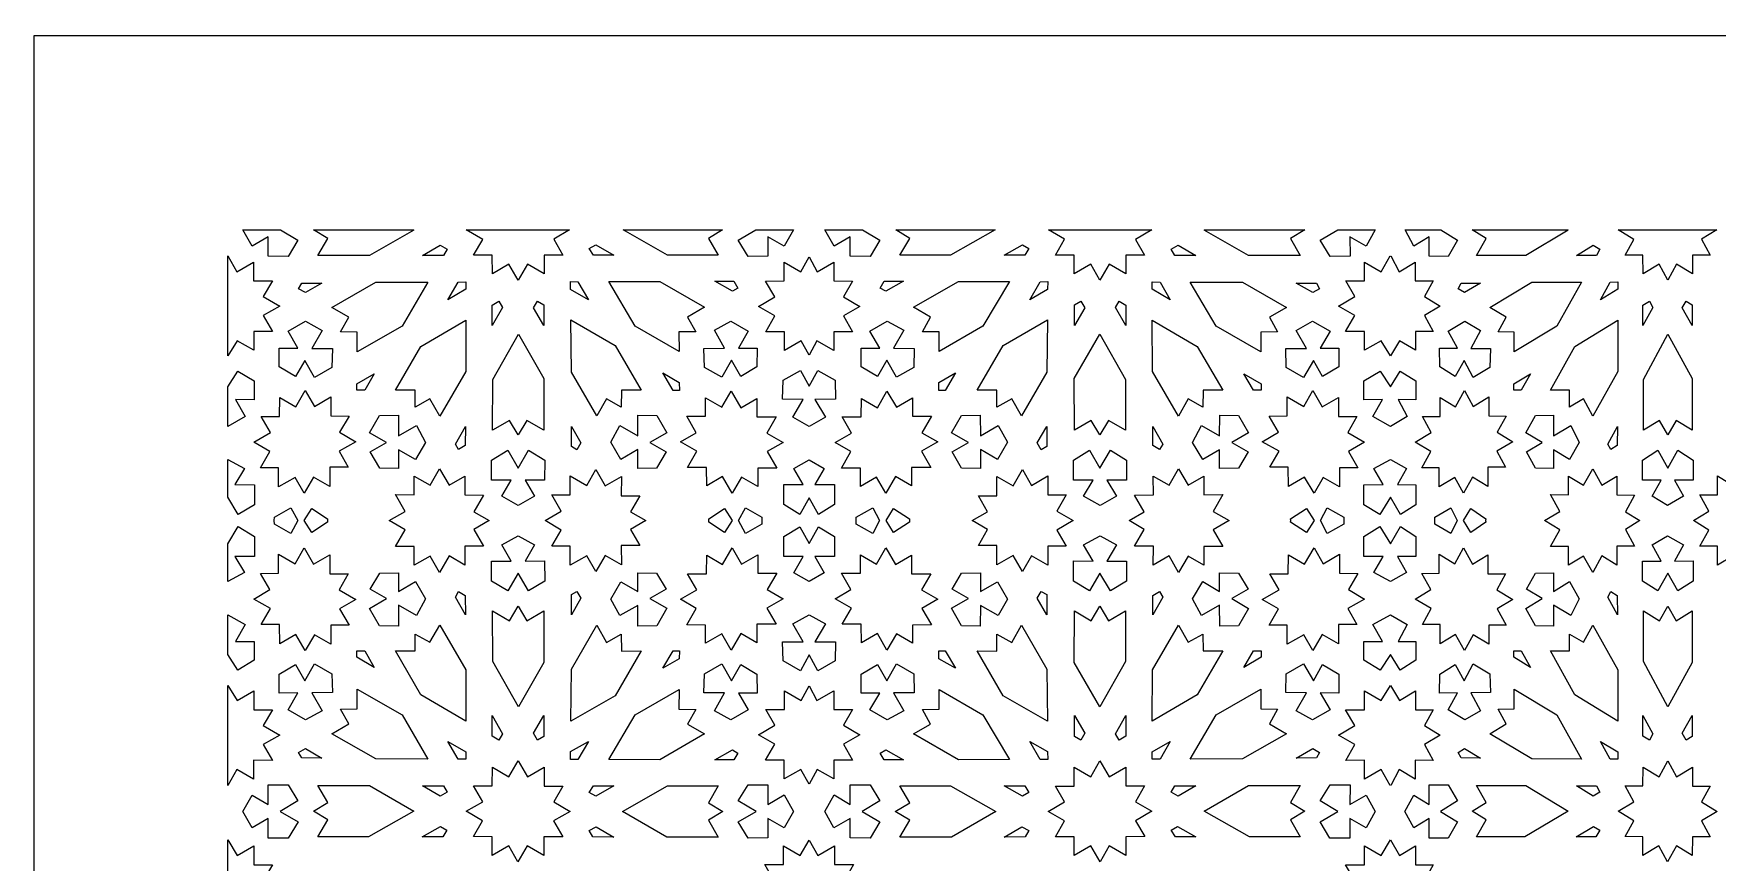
# Model space of a CAD drawing. Extents: x -340 to 340, y -245 to 245.
# Drawn here: x -340.1 to -166.6, y 159.7 to 245.1 of the extents above; entities that cross this region are included whole.
import ezdxf

# ---------------------------------------------------------------- set-up
doc = ezdxf.new("R2010")
doc.units = 0
doc.layers.add('LAYER_1', color=18, linetype='CONTINUOUS')

msp = doc.modelspace()

# ---------------------------------------------------------------- linework, layer by layer
at = {"layer": 'LAYER_1'}
msp.add_lwpolyline([(339.89, 144.89, 0.454904), (239.89, 244.89), (-340.11, 244.89), (-340.11, -245.11), (339.89, -245.11)], format="xyb", close=True, dxfattribs=at)
for points in [[(-314.67, 224.88), (-312.87, 223.82), (-313.88, 222.15), (-315.94, 222.16), (-315.93, 224.18), (-317.6, 223.21), (-318.54, 224.88)], [(-300.92, 224.86), (-305.49, 222.23), (-310.81, 222.24), (-309.79, 223.98), (-311.28, 224.88), (-300.95, 224.88)], [(-284.87, 224.88), (-286.51, 223.92), (-285.57, 222.29), (-287.5, 222.28), (-287.5, 220.35), (-289.22, 221.34), (-290.16, 219.69), (-291.12, 221.34), (-292.83, 220.34), (-292.84, 222.27), (-294.77, 222.26), (-293.83, 223.9), (-295.53, 224.88), (-295.53, 224.88)], [(-269.11, 224.88), (-270.56, 224.01), (-269.55, 222.26), (-274.77, 222.27), (-279.36, 224.88)], [(-262.76, 223.19), (-264.42, 224.17), (-264.42, 222.16), (-266.48, 222.15), (-267.49, 223.82), (-265.68, 224.88), (-261.8, 224.89)], [(-254.69, 224.88), (-252.88, 223.82), (-253.89, 222.15), (-255.95, 222.16), (-255.95, 224.17), (-257.61, 223.19), (-258.57, 224.89)], [(-245.6, 222.27), (-250.82, 222.26), (-249.81, 224.01), (-251.26, 224.88), (-241.01, 224.88)], [(-224.84, 224.88), (-226.54, 223.9), (-225.6, 222.26), (-227.53, 222.27), (-227.54, 220.34), (-229.26, 221.34), (-230.21, 219.69), (-231.15, 221.34), (-232.87, 220.35), (-232.87, 222.28), (-234.8, 222.29), (-233.86, 223.92), (-235.5, 224.88), (-224.85, 224.88)], [(-209.09, 224.88), (-210.58, 223.98), (-209.56, 222.24), (-214.88, 222.23), (-219.45, 224.86), (-219.42, 224.88)], [(-202.77, 223.21), (-204.44, 224.18), (-204.43, 222.16), (-206.49, 222.15), (-207.51, 223.82), (-205.7, 224.88), (-201.84, 224.88)], [(-195.07, 224.88), (-193.34, 223.82), (-194.31, 222.15), (-196.28, 222.16), (-196.27, 224.18), (-197.86, 223.21), (-198.76, 224.88)], [(-181.94, 224.86), (-186.3, 222.23), (-191.39, 222.24), (-190.41, 223.98), (-191.83, 224.88), (-181.97, 224.88)], [(-166.62, 224.88), (-168.19, 223.92), (-167.29, 222.29), (-169.13, 222.28), (-169.13, 220.35), (-170.77, 221.34), (-171.67, 219.69), (-172.58, 221.34), (-174.22, 220.34), (-174.23, 222.27), (-176.07, 222.26), (-175.18, 223.9), (-176.8, 224.88), (-176.79, 224.88)], [(-319.16, 220.56), (-317.44, 221.56), (-317.44, 219.63), (-315.51, 219.64), (-316.44, 218), (-314.75, 217.02), (-316.44, 216.04), (-315.49, 214.41), (-317.42, 214.4), (-317.42, 212.47), (-319.14, 213.46), (-320.11, 211.91), (-320.11, 222.14), (-320.08, 222.22)], [(-297.5, 222.9), (-297.88, 222.25), (-300.04, 222.24), (-298.22, 223.31)], [(-280.3, 222.27), (-282.41, 222.26), (-282.84, 222.96), (-282.18, 223.34)], [(-237.53, 222.96), (-237.96, 222.26), (-240.07, 222.27), (-238.19, 223.34)], [(-220.33, 222.24), (-222.49, 222.25), (-222.87, 222.9), (-222.15, 223.31)], [(-199.35, 220.56), (-197.71, 221.56), (-197.71, 219.63), (-195.86, 219.64), (-196.76, 218), (-195.14, 217.02), (-196.75, 216.04), (-195.85, 214.41), (-197.69, 214.4), (-197.69, 212.47), (-199.33, 213.46), (-200.26, 211.91), (-201.23, 213.46), (-202.95, 212.47), (-202.95, 214.4), (-204.88, 214.41), (-203.94, 216.04), (-205.63, 217.02), (-203.93, 218), (-204.87, 219.64), (-202.93, 219.63), (-202.93, 221.56), (-201.21, 220.56), (-200.29, 222.22), (-200.26, 222.14), (-200.23, 222.22)], [(-178.68, 222.9), (-179.04, 222.25), (-181.1, 222.24), (-179.36, 223.31)], [(-259.35, 220.56), (-257.63, 221.55), (-257.63, 219.62), (-255.7, 219.61), (-256.65, 217.98), (-254.96, 217), (-256.65, 216.02), (-255.72, 214.38), (-257.65, 214.39), (-257.65, 212.46), (-259.37, 213.46), (-260.19, 211.96), (-261, 213.46), (-262.72, 212.46), (-262.72, 214.39), (-264.65, 214.38), (-263.72, 216.02), (-265.41, 217), (-263.72, 217.98), (-264.67, 219.61), (-262.74, 219.62), (-262.74, 221.55), (-261.02, 220.56), (-260.19, 222.09)], [(-312.1, 218.42), (-312.81, 218.82), (-312.48, 219.38), (-310.4, 219.4)], [(-302.14, 214.95), (-306.76, 212.31), (-306.75, 214.33), (-308.48, 214.37), (-307.63, 215.88), (-309.38, 216.89), (-304.85, 219.49), (-299.48, 219.51)], [(-295.55, 218.76), (-297.42, 217.68), (-296.37, 219.51), (-295.55, 219.52)], [(-284.02, 219.54), (-282.93, 217.68), (-284.77, 218.72), (-284.78, 219.55)], [(-270.95, 216.91), (-272.71, 215.9), (-271.86, 214.39), (-273.6, 214.36), (-273.58, 212.33), (-278.11, 214.94), (-280.84, 219.56), (-275.57, 219.57)], [(-267.52, 218.88), (-268.09, 218.56), (-269.9, 219.58), (-267.94, 219.58)], [(-250.47, 219.58), (-252.28, 218.56), (-252.85, 218.88), (-252.43, 219.58)], [(-239.53, 219.56), (-242.26, 214.94), (-246.79, 212.33), (-246.78, 214.36), (-248.51, 214.39), (-247.66, 215.9), (-249.42, 216.91), (-244.8, 219.57)], [(-235.6, 218.72), (-237.44, 217.68), (-236.35, 219.54), (-235.59, 219.55)], [(-224, 219.51), (-222.95, 217.68), (-224.82, 218.76), (-224.83, 219.52)], [(-215.52, 219.49), (-210.99, 216.89), (-212.74, 215.88), (-211.89, 214.37), (-213.63, 214.33), (-213.61, 212.31), (-218.23, 214.95), (-220.89, 219.51)], [(-207.89, 219.38), (-207.56, 218.82), (-208.27, 218.42), (-209.97, 219.4)], [(-192.62, 218.42), (-193.29, 218.82), (-192.98, 219.38), (-190.99, 219.4)], [(-183.11, 214.95), (-187.52, 212.31), (-187.5, 214.33), (-189.16, 214.37), (-188.35, 215.88), (-190.02, 216.89), (-185.69, 219.49), (-180.57, 219.51)], [(-176.82, 218.76), (-178.6, 217.68), (-177.6, 219.51), (-176.81, 219.52)], [(-291.77, 216.89), (-292.85, 215.02), (-292.86, 217.13), (-292.15, 217.55)], [(-287.54, 217.17), (-287.53, 215.01), (-288.6, 216.83), (-288.19, 217.55)], [(-231.77, 216.83), (-232.84, 215.01), (-232.83, 217.17), (-232.18, 217.55)], [(-227.52, 217.13), (-227.52, 215.02), (-228.6, 216.89), (-228.22, 217.55)], [(-173.21, 216.89), (-174.24, 215.02), (-174.24, 217.13), (-173.57, 217.55)], [(-169.17, 217.17), (-169.17, 215.01), (-170.18, 216.83), (-169.79, 217.55)], [(-310.39, 214.52), (-311.45, 212.67), (-309.32, 212.64), (-309.38, 210.7), (-311.16, 209.68), (-312.16, 211.43), (-313.12, 209.76), (-314.79, 210.76), (-314.8, 212.7), (-312.88, 212.68), (-313.88, 214.43), (-312.09, 215.46)], [(-295.58, 210.29), (-298.26, 205.69), (-299.26, 207.45), (-300.78, 206.61), (-300.8, 208.35), (-302.82, 208.35), (-300.19, 212.86), (-295.55, 215.57)], [(-280.18, 212.97), (-277.51, 208.35), (-279.53, 208.36), (-279.56, 206.62), (-281.07, 207.46), (-282.07, 205.7), (-284.69, 210.23), (-284.75, 215.6)], [(-266.46, 214.44), (-267.47, 212.69), (-265.54, 212.7), (-265.56, 210.76), (-267.23, 209.76), (-268.19, 211.44), (-269.19, 209.69), (-270.98, 210.71), (-271.03, 212.66), (-268.89, 212.68), (-269.95, 214.53), (-268.25, 215.47)], [(-250.42, 214.53), (-251.48, 212.68), (-249.35, 212.66), (-249.39, 210.71), (-251.18, 209.69), (-252.18, 211.44), (-253.14, 209.76), (-254.81, 210.76), (-254.83, 212.7), (-252.9, 212.69), (-253.91, 214.44), (-252.12, 215.47)], [(-235.68, 210.23), (-238.3, 205.7), (-239.3, 207.46), (-240.82, 206.62), (-240.84, 208.36), (-242.86, 208.35), (-240.19, 212.97), (-235.62, 215.6)], [(-220.18, 212.86), (-217.55, 208.35), (-219.57, 208.35), (-219.59, 206.61), (-221.11, 207.45), (-222.11, 205.69), (-224.79, 210.29), (-224.82, 215.57)], [(-206.49, 214.43), (-207.49, 212.68), (-205.57, 212.7), (-205.58, 210.76), (-207.25, 209.76), (-208.21, 211.43), (-209.21, 209.68), (-211, 210.7), (-211.05, 212.64), (-208.92, 212.67), (-209.98, 214.52), (-208.28, 215.46)], [(-190.98, 214.52), (-191.99, 212.67), (-189.96, 212.64), (-190.01, 210.7), (-191.72, 209.68), (-192.67, 211.43), (-193.59, 209.76), (-195.18, 210.76), (-195.2, 212.7), (-193.36, 212.68), (-194.31, 214.43), (-192.61, 215.46)], [(-176.84, 210.29), (-179.41, 205.69), (-180.36, 207.45), (-181.81, 206.61), (-181.82, 208.35), (-183.75, 208.35), (-181.24, 212.86), (-176.82, 215.57)], [(-287.52, 209.55), (-287.53, 204.22), (-289.27, 205.24), (-290.16, 203.75), (-291.05, 205.24), (-292.8, 204.22), (-292.79, 209.45), (-290.15, 214.13)], [(-227.58, 209.45), (-227.57, 204.22), (-229.32, 205.24), (-230.21, 203.75), (-231.1, 205.24), (-232.84, 204.22), (-232.85, 209.55), (-230.22, 214.13)], [(-169.15, 209.55), (-169.16, 204.22), (-170.82, 205.24), (-171.68, 203.75), (-172.52, 205.24), (-174.19, 204.22), (-174.18, 209.45), (-171.66, 214.13)], [(-317.38, 209.32), (-317.37, 207.37), (-319.3, 207.39), (-318.3, 205.64), (-320.11, 204.62), (-320.11, 208.71), (-319.05, 210.32)], [(-305.99, 208.35), (-306.8, 208.35), (-306.79, 209), (-305, 210.05)], [(-273.57, 209.16), (-273.55, 208.34), (-274.21, 208.34), (-275.27, 210.14)], [(-257.5, 209.38), (-257.45, 207.43), (-259.58, 207.41), (-258.51, 205.56), (-260.19, 204.63), (-261.86, 205.56), (-260.79, 207.41), (-262.93, 207.43), (-262.87, 209.38), (-261.08, 210.4), (-260.19, 208.76), (-259.29, 210.4)], [(-246.17, 208.34), (-246.82, 208.34), (-246.8, 209.16), (-245.1, 210.14)], [(-213.58, 209), (-213.57, 208.35), (-214.39, 208.35), (-215.37, 210.05)], [(-197.65, 209.32), (-197.64, 207.37), (-199.48, 207.39), (-198.53, 205.64), (-200.26, 204.62), (-202.07, 205.64), (-201.08, 207.39), (-203, 207.37), (-202.99, 209.32), (-201.32, 210.32), (-200.26, 208.71), (-199.25, 210.32)], [(-186.78, 208.35), (-187.56, 208.35), (-187.55, 209), (-185.83, 210.05)], [(-311.17, 206.69), (-309.48, 207.66), (-309.48, 205.7), (-307.6, 205.69), (-308.57, 204.02), (-306.91, 203.04), (-308.63, 202.06), (-307.68, 200.41), (-309.58, 200.42), (-309.59, 198.43), (-311.26, 199.4), (-312.23, 197.73), (-313.17, 199.36), (-314.86, 198.39), (-314.86, 200.35), (-316.74, 200.36), (-315.77, 202.03), (-317.43, 203), (-315.71, 203.99), (-316.66, 205.64), (-314.76, 205.63), (-314.75, 207.62), (-313.08, 206.65), (-312.11, 208.32)], [(-267.22, 206.55), (-265.58, 207.51), (-265.57, 205.6), (-263.59, 205.61), (-264.55, 203.93), (-262.87, 202.97), (-264.5, 202.03), (-263.52, 200.33), (-265.47, 200.32), (-265.47, 198.44), (-267.14, 199.4), (-268.1, 197.73), (-269.1, 199.45), (-270.74, 198.49), (-270.75, 200.39), (-272.73, 200.38), (-271.77, 202.06), (-273.45, 203.02), (-271.82, 203.97), (-272.8, 205.67), (-270.85, 205.67), (-270.85, 207.56), (-269.18, 206.6), (-268.21, 208.27)], [(-251.19, 206.6), (-249.52, 207.56), (-249.52, 205.67), (-247.57, 205.67), (-248.55, 203.97), (-246.92, 203.02), (-248.6, 202.06), (-247.64, 200.38), (-249.63, 200.39), (-249.63, 198.49), (-251.27, 199.45), (-252.27, 197.73), (-253.23, 199.4), (-254.9, 198.44), (-254.9, 200.32), (-256.86, 200.33), (-255.87, 202.03), (-257.5, 202.97), (-255.83, 203.93), (-256.78, 205.61), (-254.8, 205.6), (-254.79, 207.51), (-253.15, 206.55), (-252.16, 208.27)], [(-207.29, 206.65), (-205.62, 207.62), (-205.62, 205.63), (-203.72, 205.64), (-204.66, 203.99), (-202.94, 203), (-204.6, 202.03), (-203.63, 200.36), (-205.51, 200.35), (-205.51, 198.39), (-207.21, 199.36), (-208.14, 197.73), (-209.11, 199.4), (-210.78, 198.43), (-210.79, 200.42), (-212.69, 200.41), (-211.74, 202.06), (-213.47, 203.04), (-211.8, 204.02), (-212.77, 205.69), (-210.89, 205.7), (-210.89, 207.66), (-209.2, 206.69), (-208.26, 208.32)], [(-191.73, 206.69), (-190.11, 207.66), (-190.11, 205.7), (-188.32, 205.69), (-189.25, 204.02), (-187.66, 203.04), (-189.3, 202.06), (-188.4, 200.41), (-190.21, 200.42), (-190.22, 198.43), (-191.81, 199.4), (-192.74, 197.73), (-193.63, 199.36), (-195.25, 198.39), (-195.25, 200.35), (-197.04, 200.36), (-196.11, 202.03), (-197.71, 203), (-196.06, 203.99), (-196.96, 205.64), (-195.15, 205.63), (-195.14, 207.62), (-193.55, 206.65), (-192.62, 208.32)], [(-302.5, 203.65), (-300.65, 204.7), (-299.72, 202.98), (-300.76, 201.2), (-302.5, 202.22), (-302.5, 200.29), (-304.44, 200.32), (-305.43, 202), (-303.75, 202.95), (-305.49, 203.97), (-304.45, 205.75), (-302.51, 205.78)], [(-275.88, 205.75), (-274.86, 203.96), (-276.6, 202.95), (-274.92, 202), (-275.91, 200.32), (-277.85, 200.3), (-277.85, 202.23), (-279.59, 201.22), (-280.62, 203), (-279.69, 204.71), (-277.84, 203.66), (-277.83, 205.79)], [(-242.53, 203.66), (-240.68, 204.71), (-239.75, 203), (-240.78, 201.22), (-242.53, 202.23), (-242.52, 200.3), (-244.46, 200.32), (-245.45, 202), (-243.77, 202.95), (-245.52, 203.96), (-244.49, 205.75), (-242.54, 205.79)], [(-215.92, 205.75), (-214.89, 203.97), (-216.62, 202.95), (-214.94, 202), (-215.93, 200.32), (-217.87, 200.29), (-217.87, 202.22), (-219.61, 201.2), (-220.65, 202.98), (-219.72, 204.7), (-217.87, 203.65), (-217.86, 205.78)], [(-183.45, 203.65), (-181.68, 204.7), (-180.8, 202.98), (-181.79, 201.2), (-183.45, 202.22), (-183.45, 200.29), (-185.3, 200.32), (-186.24, 202), (-184.64, 202.95), (-186.3, 203.97), (-185.31, 205.75), (-183.46, 205.78)], [(-295.62, 202.65), (-296.32, 202.24), (-296.64, 202.8), (-295.61, 204.62)], [(-283.72, 202.93), (-284.12, 202.21), (-284.68, 202.54), (-284.69, 204.63)], [(-235.69, 202.54), (-236.26, 202.21), (-236.66, 202.93), (-235.68, 204.63)], [(-223.73, 202.8), (-224.05, 202.24), (-224.75, 202.65), (-224.76, 204.62)], [(-176.88, 202.65), (-177.55, 202.24), (-177.86, 202.8), (-176.87, 204.62)], [(-290.17, 200.32), (-289.09, 202.16), (-287.43, 201.14), (-287.44, 199.08), (-289.45, 199.09), (-288.48, 197.42), (-290.18, 196.47), (-291.87, 197.43), (-290.89, 199.09), (-292.91, 199.09), (-292.91, 201.15), (-291.24, 202.16)], [(-227.46, 201.15), (-227.46, 199.09), (-229.48, 199.09), (-228.5, 197.43), (-230.19, 196.47), (-231.89, 197.42), (-230.92, 199.09), (-232.93, 199.08), (-232.94, 201.14), (-231.28, 202.16), (-230.2, 200.32), (-229.13, 202.16)], [(-171.68, 200.32), (-170.65, 202.16), (-169.07, 201.14), (-169.07, 199.08), (-170.99, 199.09), (-170.07, 197.42), (-171.69, 196.47), (-173.3, 197.43), (-172.37, 199.09), (-174.29, 199.09), (-174.29, 201.15), (-172.71, 202.16)], [(-318.39, 200.28), (-319.37, 198.62), (-317.36, 198.61), (-317.36, 196.55), (-319.03, 195.54), (-320.11, 197.32), (-320.11, 201.21)], [(-297.3, 198.56), (-295.66, 199.49), (-295.67, 197.56), (-293.74, 197.55), (-294.74, 195.83), (-293.17, 194.91), (-294.74, 194), (-293.74, 192.28), (-295.67, 192.27), (-295.66, 190.33), (-297.3, 191.27), (-298.27, 189.57), (-299.25, 191.26), (-300.88, 190.32), (-300.89, 192.25), (-302.82, 192.24), (-301.83, 193.97), (-303.48, 194.91), (-301.83, 195.86), (-302.82, 197.59), (-300.89, 197.58), (-300.88, 199.51), (-299.25, 198.57), (-298.27, 200.26)], [(-281.21, 198.5), (-279.53, 199.46), (-279.54, 197.47), (-277.64, 197.47), (-278.59, 195.83), (-277.01, 194.91), (-278.59, 194), (-277.64, 192.35), (-279.54, 192.36), (-279.53, 190.37), (-281.21, 191.33), (-282.17, 189.65), (-283.11, 191.28), (-284.81, 190.31), (-284.81, 192.27), (-286.69, 192.27), (-285.73, 193.94), (-287.4, 194.91), (-285.73, 195.89), (-286.69, 197.56), (-284.81, 197.56), (-284.81, 199.52), (-283.11, 198.54), (-282.17, 200.17)], [(-258.63, 200.29), (-259.59, 198.62), (-257.58, 198.63), (-257.57, 196.57), (-259.23, 195.55), (-260.19, 197.27), (-261.15, 195.55), (-262.8, 196.57), (-262.79, 198.63), (-260.78, 198.62), (-261.74, 200.29), (-260.19, 201.19)], [(-237.26, 198.54), (-235.56, 199.52), (-235.56, 197.56), (-233.68, 197.56), (-234.64, 195.89), (-232.97, 194.91), (-234.64, 193.94), (-233.68, 192.27), (-235.56, 192.27), (-235.56, 190.31), (-237.26, 191.28), (-238.2, 189.65), (-239.16, 191.33), (-240.84, 190.37), (-240.83, 192.36), (-242.73, 192.35), (-241.78, 194), (-243.36, 194.91), (-241.78, 195.83), (-242.73, 197.47), (-240.83, 197.47), (-240.84, 199.46), (-239.16, 198.5), (-238.2, 200.17)], [(-221.12, 198.57), (-219.49, 199.51), (-219.48, 197.58), (-217.55, 197.59), (-218.54, 195.86), (-216.89, 194.91), (-218.54, 193.97), (-217.55, 192.24), (-219.48, 192.25), (-219.49, 190.32), (-221.12, 191.26), (-222.1, 189.57), (-223.08, 191.27), (-224.71, 190.33), (-224.7, 192.27), (-226.63, 192.28), (-225.63, 194), (-227.2, 194.91), (-225.63, 195.83), (-226.63, 197.55), (-224.7, 197.56), (-224.71, 199.49), (-223.08, 198.56), (-222.1, 200.26)], [(-198.62, 200.28), (-199.55, 198.62), (-197.63, 198.61), (-197.64, 196.55), (-199.23, 195.54), (-200.26, 197.32), (-201.34, 195.54), (-203.01, 196.55), (-203.01, 198.61), (-201, 198.62), (-201.98, 200.28), (-200.26, 201.21)], [(-178.48, 198.56), (-176.92, 199.49), (-176.93, 197.56), (-175.09, 197.55), (-176.04, 195.83), (-174.54, 194.91), (-176.04, 194), (-175.09, 192.28), (-176.93, 192.27), (-176.92, 190.33), (-178.48, 191.27), (-179.41, 189.57), (-180.35, 191.26), (-181.91, 190.32), (-181.91, 192.25), (-183.75, 192.24), (-182.81, 193.97), (-184.39, 194.91), (-182.81, 195.86), (-183.75, 197.59), (-181.91, 197.58), (-181.91, 199.51), (-180.35, 198.57), (-179.41, 200.26)], [(-163.13, 198.5), (-161.53, 199.46), (-161.53, 197.47), (-159.72, 197.47), (-160.63, 195.83), (-159.12, 194.91), (-160.63, 194), (-159.72, 192.35), (-161.53, 192.36), (-161.53, 190.37), (-163.13, 191.33), (-164.04, 189.65), (-164.94, 191.28), (-166.56, 190.31), (-166.56, 192.27), (-168.36, 192.27), (-167.44, 193.94), (-169.03, 194.91), (-167.44, 195.89), (-168.36, 197.56), (-166.56, 197.56), (-166.56, 199.52), (-164.94, 198.54), (-164.04, 200.17)], [(-312.89, 194.91), (-313.6, 193.6), (-315.3, 194.55), (-315.31, 194.91), (-315.3, 195.28), (-313.6, 196.23)], [(-309.82, 195.08), (-309.83, 194.91), (-309.82, 194.75), (-311.45, 193.68), (-312.23, 194.91), (-311.45, 196.15)], [(-268.12, 194.91), (-268.91, 193.68), (-270.53, 194.75), (-270.52, 194.91), (-270.53, 195.08), (-268.91, 196.15)], [(-265.06, 195.28), (-265.04, 194.91), (-265.06, 194.55), (-266.75, 193.6), (-267.46, 194.91), (-266.75, 196.23)], [(-252.91, 194.91), (-253.62, 193.6), (-255.32, 194.55), (-255.33, 194.91), (-255.32, 195.28), (-253.62, 196.23)], [(-249.84, 195.08), (-249.85, 194.91), (-249.84, 194.75), (-251.47, 193.68), (-252.25, 194.91), (-251.47, 196.15)], [(-208.14, 194.91), (-208.92, 193.68), (-210.55, 194.75), (-210.54, 194.91), (-210.55, 195.08), (-208.92, 196.15)], [(-205.07, 195.28), (-205.06, 194.91), (-205.07, 194.55), (-206.77, 193.6), (-207.48, 194.91), (-206.77, 196.23)], [(-193.37, 194.91), (-194.05, 193.6), (-195.67, 194.55), (-195.68, 194.91), (-195.67, 195.28), (-194.05, 196.23)], [(-190.44, 195.08), (-190.45, 194.91), (-190.44, 194.75), (-191.99, 193.68), (-192.74, 194.91), (-191.99, 196.15)], [(-317.36, 193.28), (-317.36, 191.22), (-319.37, 191.21), (-318.39, 189.55), (-320.11, 188.62), (-320.11, 192.51), (-319.03, 194.29)], [(-288.48, 192.41), (-289.45, 190.74), (-287.44, 190.75), (-287.43, 188.68), (-289.09, 187.67), (-290.17, 189.51), (-291.24, 187.66), (-292.91, 188.68), (-292.91, 190.74), (-290.89, 190.74), (-291.87, 192.4), (-290.18, 193.36)], [(-257.57, 193.26), (-257.58, 191.2), (-259.59, 191.21), (-258.63, 189.54), (-260.19, 188.64), (-261.74, 189.54), (-260.78, 191.21), (-262.79, 191.2), (-262.8, 193.26), (-261.15, 194.28), (-260.19, 192.56), (-259.23, 194.28)], [(-228.5, 192.4), (-229.48, 190.74), (-227.46, 190.74), (-227.46, 188.68), (-229.13, 187.66), (-230.2, 189.51), (-231.28, 187.67), (-232.94, 188.68), (-232.93, 190.75), (-230.92, 190.74), (-231.89, 192.41), (-230.19, 193.36)], [(-197.64, 193.28), (-197.63, 191.22), (-199.55, 191.21), (-198.62, 189.55), (-200.26, 188.62), (-201.98, 189.55), (-201, 191.21), (-203.01, 191.22), (-203.01, 193.28), (-201.34, 194.29), (-200.26, 192.51), (-199.23, 194.29)], [(-170.07, 192.41), (-170.99, 190.74), (-169.07, 190.75), (-169.07, 188.68), (-170.65, 187.67), (-171.68, 189.51), (-172.71, 187.66), (-174.29, 188.68), (-174.29, 190.74), (-172.37, 190.74), (-173.3, 192.4), (-171.69, 193.36)], [(-311.26, 190.43), (-309.59, 191.4), (-309.58, 189.41), (-307.68, 189.42), (-308.63, 187.77), (-306.91, 186.78), (-308.57, 185.81), (-307.6, 184.14), (-309.48, 184.13), (-309.48, 182.17), (-311.17, 183.14), (-312.11, 181.51), (-313.08, 183.18), (-314.75, 182.21), (-314.76, 184.2), (-316.66, 184.19), (-315.71, 185.84), (-317.43, 186.83), (-315.77, 187.8), (-316.74, 189.47), (-314.86, 189.48), (-314.86, 191.44), (-313.17, 190.47), (-312.23, 192.1)], [(-267.14, 190.43), (-265.47, 191.39), (-265.47, 189.51), (-263.52, 189.5), (-264.5, 187.8), (-262.87, 186.86), (-264.55, 185.89), (-263.59, 184.22), (-265.57, 184.22), (-265.58, 182.32), (-267.22, 183.28), (-268.21, 181.56), (-269.18, 183.23), (-270.85, 182.27), (-270.85, 184.15), (-272.8, 184.16), (-271.82, 185.86), (-273.45, 186.81), (-271.77, 187.77), (-272.73, 189.44), (-270.75, 189.44), (-270.74, 191.34), (-269.1, 190.38), (-268.1, 192.1)], [(-251.27, 190.38), (-249.63, 191.34), (-249.63, 189.44), (-247.64, 189.44), (-248.6, 187.77), (-246.92, 186.81), (-248.55, 185.86), (-247.57, 184.16), (-249.52, 184.15), (-249.52, 182.27), (-251.19, 183.23), (-252.16, 181.56), (-253.15, 183.28), (-254.79, 182.32), (-254.8, 184.22), (-256.78, 184.22), (-255.83, 185.89), (-257.5, 186.86), (-255.87, 187.8), (-256.86, 189.5), (-254.9, 189.51), (-254.9, 191.39), (-253.23, 190.43), (-252.27, 192.1)], [(-207.21, 190.47), (-205.51, 191.44), (-205.51, 189.48), (-203.63, 189.47), (-204.6, 187.8), (-202.94, 186.83), (-204.66, 185.84), (-203.72, 184.19), (-205.62, 184.2), (-205.62, 182.21), (-207.29, 183.18), (-208.26, 181.51), (-209.2, 183.14), (-210.89, 182.17), (-210.89, 184.13), (-212.77, 184.14), (-211.8, 185.81), (-213.47, 186.78), (-211.74, 187.77), (-212.69, 189.42), (-210.79, 189.41), (-210.78, 191.4), (-209.11, 190.43), (-208.14, 192.1)], [(-191.81, 190.43), (-190.22, 191.4), (-190.21, 189.41), (-188.4, 189.42), (-189.3, 187.77), (-187.66, 186.78), (-189.25, 185.81), (-188.32, 184.14), (-190.11, 184.13), (-190.11, 182.17), (-191.73, 183.14), (-192.62, 181.51), (-193.55, 183.18), (-195.14, 182.21), (-195.15, 184.2), (-196.96, 184.19), (-196.06, 185.84), (-197.71, 186.83), (-196.11, 187.8), (-197.04, 189.47), (-195.25, 189.48), (-195.25, 191.44), (-193.63, 190.47), (-192.74, 192.1)], [(-302.5, 187.61), (-300.76, 188.62), (-299.72, 186.85), (-300.65, 185.13), (-302.5, 186.18), (-302.51, 184.04), (-304.45, 184.08), (-305.49, 185.86), (-303.75, 186.88), (-305.43, 187.83), (-304.44, 189.51), (-302.5, 189.54)], [(-275.91, 189.51), (-274.92, 187.83), (-276.6, 186.88), (-274.86, 185.87), (-275.88, 184.08), (-277.83, 184.04), (-277.84, 186.17), (-279.69, 185.12), (-280.62, 186.83), (-279.59, 188.61), (-277.85, 187.6), (-277.85, 189.53)], [(-242.53, 187.6), (-240.78, 188.61), (-239.75, 186.83), (-240.68, 185.12), (-242.53, 186.17), (-242.54, 184.04), (-244.49, 184.08), (-245.52, 185.87), (-243.77, 186.88), (-245.45, 187.83), (-244.46, 189.51), (-242.52, 189.53)], [(-215.93, 189.51), (-214.94, 187.83), (-216.62, 186.88), (-214.89, 185.86), (-215.92, 184.08), (-217.86, 184.04), (-217.87, 186.18), (-219.72, 185.13), (-220.65, 186.85), (-219.61, 188.62), (-217.87, 187.61), (-217.87, 189.54)], [(-183.45, 187.61), (-181.79, 188.62), (-180.8, 186.85), (-181.68, 185.13), (-183.45, 186.18), (-183.46, 184.04), (-185.31, 184.08), (-186.3, 185.86), (-184.64, 186.88), (-186.24, 187.83), (-185.3, 189.51), (-183.45, 189.54)], [(-295.62, 187.18), (-295.61, 185.21), (-296.64, 187.02), (-296.32, 187.59)], [(-283.72, 186.9), (-284.69, 185.2), (-284.68, 187.28), (-284.12, 187.61)], [(-235.69, 187.28), (-235.68, 185.2), (-236.66, 186.9), (-236.26, 187.61)], [(-223.73, 187.02), (-224.76, 185.21), (-224.75, 187.18), (-224.05, 187.59)], [(-176.88, 187.18), (-176.87, 185.21), (-177.86, 187.02), (-177.55, 187.59)], [(-289.27, 184.59), (-287.53, 185.61), (-287.52, 180.28), (-290.15, 175.7), (-292.79, 180.38), (-292.8, 185.6), (-291.05, 184.59), (-290.16, 186.08)], [(-229.32, 184.59), (-227.57, 185.6), (-227.58, 180.38), (-230.22, 175.7), (-232.85, 180.28), (-232.84, 185.61), (-231.1, 184.59), (-230.21, 186.08)], [(-170.82, 184.59), (-169.16, 185.61), (-169.15, 180.28), (-171.66, 175.7), (-174.18, 180.38), (-174.19, 185.6), (-172.52, 184.59), (-171.68, 186.08)], [(-318.3, 184.19), (-319.3, 182.44), (-317.37, 182.46), (-317.38, 180.51), (-319.05, 179.51), (-320.11, 181.12), (-320.11, 185.21)], [(-295.58, 179.54), (-295.55, 174.25), (-300.19, 176.96), (-302.82, 181.48), (-300.8, 181.48), (-300.78, 183.22), (-299.26, 182.38), (-298.26, 184.14)], [(-281.07, 182.36), (-279.56, 183.21), (-279.53, 181.47), (-277.51, 181.48), (-280.18, 176.86), (-284.75, 174.23), (-284.69, 179.6), (-282.07, 184.12)], [(-258.51, 184.27), (-259.58, 182.42), (-257.45, 182.4), (-257.5, 180.45), (-259.29, 179.43), (-260.19, 181.07), (-261.08, 179.43), (-262.87, 180.45), (-262.93, 182.4), (-260.79, 182.42), (-261.86, 184.27), (-260.19, 185.2)], [(-235.68, 179.6), (-235.62, 174.23), (-240.19, 176.86), (-242.86, 181.48), (-240.84, 181.47), (-240.82, 183.21), (-239.3, 182.36), (-238.3, 184.12)], [(-221.11, 182.38), (-219.59, 183.22), (-219.57, 181.48), (-217.55, 181.48), (-220.18, 176.96), (-224.82, 174.25), (-224.79, 179.54), (-222.11, 184.14)], [(-198.53, 184.19), (-199.48, 182.44), (-197.64, 182.46), (-197.65, 180.51), (-199.25, 179.51), (-200.26, 181.12), (-201.32, 179.51), (-202.99, 180.51), (-203, 182.46), (-201.08, 182.44), (-202.07, 184.19), (-200.26, 185.21)], [(-176.84, 179.54), (-176.82, 174.25), (-181.24, 176.96), (-183.75, 181.48), (-181.82, 181.48), (-181.81, 183.22), (-180.36, 182.38), (-179.41, 184.14)], [(-305.99, 181.48), (-305, 179.78), (-306.79, 180.83), (-306.8, 181.48)], [(-273.57, 180.67), (-275.27, 179.69), (-274.21, 181.48), (-273.55, 181.49)], [(-246.17, 181.48), (-245.1, 179.69), (-246.8, 180.67), (-246.82, 181.49)], [(-213.58, 180.83), (-215.37, 179.78), (-214.39, 181.48), (-213.57, 181.48)], [(-186.78, 181.48), (-185.83, 179.78), (-187.55, 180.83), (-187.56, 181.48)], [(-309.38, 179.13), (-309.32, 177.19), (-311.45, 177.16), (-310.39, 175.31), (-312.09, 174.37), (-313.88, 175.39), (-312.88, 177.15), (-314.8, 177.12), (-314.79, 179.07), (-313.12, 180.07), (-312.16, 178.4), (-311.16, 180.15)], [(-268.19, 178.39), (-267.23, 180.07), (-265.56, 179.07), (-265.54, 177.12), (-267.47, 177.14), (-266.46, 175.39), (-268.25, 174.36), (-269.95, 175.3), (-268.89, 177.15), (-271.03, 177.17), (-270.98, 179.12), (-269.19, 180.14)], [(-249.39, 179.12), (-249.35, 177.17), (-251.48, 177.15), (-250.42, 175.3), (-252.12, 174.36), (-253.91, 175.39), (-252.9, 177.14), (-254.83, 177.12), (-254.81, 179.07), (-253.14, 180.07), (-252.18, 178.39), (-251.18, 180.14)], [(-208.21, 178.4), (-207.25, 180.07), (-205.58, 179.07), (-205.57, 177.12), (-207.49, 177.15), (-206.49, 175.39), (-208.28, 174.37), (-209.98, 175.31), (-208.92, 177.16), (-211.05, 177.19), (-211, 179.13), (-209.21, 180.15)], [(-190.01, 179.13), (-189.96, 177.19), (-191.99, 177.16), (-190.98, 175.31), (-192.61, 174.37), (-194.31, 175.39), (-193.36, 177.15), (-195.2, 177.12), (-195.18, 179.07), (-193.59, 180.07), (-192.67, 178.4), (-191.72, 180.15)], [(-319.14, 176.37), (-317.42, 177.36), (-317.42, 175.42), (-315.49, 175.42), (-316.44, 173.79), (-314.75, 172.81), (-316.44, 171.83), (-315.51, 170.19), (-317.44, 170.2), (-317.44, 168.27), (-319.16, 169.27), (-320.08, 167.61), (-320.11, 167.69), (-320.11, 177.92)], [(-302.14, 174.88), (-299.48, 170.31), (-304.85, 170.34), (-309.38, 172.93), (-307.63, 173.95), (-308.48, 175.46), (-306.75, 175.5), (-306.76, 177.52)], [(-273.6, 175.47), (-271.86, 175.44), (-272.71, 173.92), (-270.95, 172.92), (-275.57, 170.26), (-280.84, 170.27), (-278.11, 174.89), (-273.58, 177.5)], [(-259.37, 176.37), (-257.65, 177.37), (-257.65, 175.44), (-255.72, 175.45), (-256.65, 173.81), (-254.96, 172.83), (-256.65, 171.85), (-255.7, 170.22), (-257.63, 170.21), (-257.63, 168.28), (-259.35, 169.27), (-260.19, 167.74), (-261.02, 169.27), (-262.74, 168.28), (-262.74, 170.21), (-264.67, 170.22), (-263.72, 171.85), (-265.41, 172.83), (-263.72, 173.81), (-264.65, 175.45), (-262.72, 175.44), (-262.72, 177.37), (-261, 176.37), (-260.19, 177.87)], [(-242.26, 174.89), (-239.53, 170.27), (-244.8, 170.26), (-249.42, 172.92), (-247.66, 173.92), (-248.51, 175.44), (-246.78, 175.47), (-246.79, 177.5)], [(-213.63, 175.5), (-211.89, 175.46), (-212.74, 173.95), (-210.99, 172.93), (-215.52, 170.34), (-220.89, 170.31), (-218.23, 174.88), (-213.61, 177.52)], [(-199.33, 176.37), (-197.69, 177.36), (-197.69, 175.42), (-195.85, 175.42), (-196.75, 173.79), (-195.14, 172.81), (-196.76, 171.83), (-195.86, 170.19), (-197.71, 170.2), (-197.71, 168.27), (-199.35, 169.27), (-200.23, 167.61), (-200.26, 167.69), (-200.29, 167.61), (-201.21, 169.27), (-202.93, 168.27), (-202.93, 170.2), (-204.87, 170.19), (-203.93, 171.83), (-205.63, 172.81), (-203.94, 173.79), (-204.88, 175.42), (-202.95, 175.42), (-202.95, 177.36), (-201.23, 176.37), (-200.26, 177.92)], [(-183.11, 174.88), (-180.57, 170.31), (-185.69, 170.34), (-190.02, 172.93), (-188.35, 173.95), (-189.16, 175.46), (-187.5, 175.5), (-187.52, 177.52)], [(-291.77, 172.94), (-292.15, 172.28), (-292.86, 172.7), (-292.85, 174.81)], [(-287.54, 172.66), (-288.19, 172.28), (-288.6, 172.99), (-287.53, 174.82)], [(-231.77, 172.99), (-232.18, 172.28), (-232.83, 172.66), (-232.84, 174.82)], [(-227.52, 172.7), (-228.22, 172.28), (-228.6, 172.94), (-227.52, 174.81)], [(-173.21, 172.94), (-173.57, 172.28), (-174.24, 172.7), (-174.24, 174.81)], [(-169.17, 172.66), (-169.79, 172.28), (-170.18, 172.99), (-169.17, 174.82)], [(-295.55, 171.07), (-295.55, 170.31), (-296.37, 170.32), (-297.42, 172.15)], [(-284.02, 170.28), (-284.78, 170.28), (-284.77, 171.11), (-282.93, 172.15)], [(-235.6, 171.11), (-235.59, 170.28), (-236.35, 170.28), (-237.44, 172.15)], [(-224, 170.32), (-224.83, 170.31), (-224.82, 171.07), (-222.95, 172.15)], [(-176.82, 171.07), (-176.81, 170.31), (-177.6, 170.32), (-178.6, 172.15)], [(-310.4, 170.43), (-312.48, 170.45), (-312.81, 171.01), (-312.1, 171.41)], [(-289.22, 168.49), (-287.5, 169.48), (-287.5, 167.54), (-285.57, 167.54), (-286.51, 165.91), (-284.82, 164.92), (-286.52, 163.95), (-285.58, 162.31), (-287.51, 162.32), (-287.52, 160.38), (-289.24, 161.39), (-290.19, 159.74), (-291.13, 161.39), (-292.86, 160.4), (-292.85, 162.33), (-294.78, 162.34), (-293.84, 163.97), (-295.53, 164.95), (-293.83, 165.93), (-294.77, 167.57), (-292.84, 167.56), (-292.83, 169.49), (-291.12, 168.49), (-290.16, 170.14)], [(-267.52, 170.95), (-267.94, 170.25), (-269.9, 170.25), (-268.09, 171.27)], [(-250.47, 170.25), (-252.43, 170.25), (-252.85, 170.95), (-252.28, 171.27)], [(-229.26, 168.49), (-227.54, 169.49), (-227.53, 167.56), (-225.6, 167.57), (-226.54, 165.93), (-224.84, 164.95), (-226.53, 163.97), (-225.59, 162.34), (-227.52, 162.33), (-227.52, 160.4), (-229.24, 161.39), (-230.18, 159.74), (-231.13, 161.39), (-232.85, 160.38), (-232.86, 162.32), (-234.79, 162.31), (-233.85, 163.95), (-235.55, 164.92), (-233.86, 165.91), (-234.8, 167.54), (-232.87, 167.54), (-232.87, 169.48), (-231.15, 168.49), (-230.21, 170.14)], [(-207.56, 171.01), (-207.89, 170.45), (-209.97, 170.43), (-208.27, 171.41)], [(-190.99, 170.43), (-192.98, 170.45), (-193.29, 171.01), (-192.62, 171.41)], [(-170.77, 168.49), (-169.13, 169.48), (-169.13, 167.54), (-167.29, 167.54), (-168.19, 165.91), (-166.58, 164.92), (-168.19, 163.95), (-167.3, 162.31), (-169.14, 162.32), (-169.15, 160.38), (-170.79, 161.39), (-171.7, 159.74), (-172.6, 161.39), (-174.24, 160.4), (-174.24, 162.33), (-176.08, 162.34), (-175.18, 163.97), (-176.8, 164.95), (-175.18, 165.93), (-176.07, 167.57), (-174.23, 167.56), (-174.22, 169.49), (-172.58, 168.49), (-171.67, 170.14)], [(-312.87, 166.01), (-314.7, 164.93), (-312.86, 163.85), (-313.87, 162.19), (-315.93, 162.19), (-315.93, 164.21), (-317.59, 163.23), (-318.55, 164.92), (-317.6, 166.62), (-315.93, 165.65), (-315.94, 167.67), (-313.88, 167.67)], [(-300.92, 164.97), (-305.59, 162.32), (-310.81, 162.31), (-309.79, 164.06), (-311.28, 164.95), (-309.79, 165.85), (-310.81, 167.59), (-305.49, 167.6)], [(-297.88, 167.58), (-297.5, 166.92), (-298.22, 166.52), (-300.04, 167.58)], [(-280.3, 167.56), (-282.18, 166.49), (-282.84, 166.87), (-282.41, 167.57)], [(-270.56, 165.82), (-269.07, 164.93), (-270.56, 164.03), (-269.54, 162.28), (-274.86, 162.28), (-279.43, 164.91), (-274.77, 167.56), (-269.55, 167.57)], [(-264.42, 167.67), (-264.42, 165.66), (-262.76, 166.63), (-261.8, 164.94), (-262.75, 163.24), (-264.42, 164.21), (-264.42, 162.2), (-266.47, 162.19), (-267.49, 163.85), (-265.65, 164.93), (-267.49, 166.01), (-266.48, 167.67)], [(-252.88, 166.01), (-254.72, 164.93), (-252.88, 163.85), (-253.9, 162.19), (-255.96, 162.2), (-255.95, 164.21), (-257.62, 163.24), (-258.57, 164.94), (-257.61, 166.63), (-255.95, 165.66), (-255.95, 167.67), (-253.89, 167.67)], [(-245.6, 167.56), (-240.94, 164.91), (-245.51, 162.28), (-250.83, 162.28), (-249.81, 164.03), (-251.3, 164.93), (-249.81, 165.82), (-250.82, 167.57)], [(-237.53, 166.87), (-238.19, 166.49), (-240.07, 167.56), (-237.96, 167.57)], [(-222.15, 166.52), (-222.87, 166.92), (-222.49, 167.58), (-220.33, 167.58)], [(-209.56, 167.59), (-210.58, 165.85), (-209.09, 164.95), (-210.58, 164.06), (-209.56, 162.31), (-214.78, 162.32), (-219.45, 164.97), (-214.88, 167.6)], [(-204.43, 167.67), (-204.44, 165.65), (-202.77, 166.62), (-201.82, 164.92), (-202.78, 163.23), (-204.44, 164.21), (-204.44, 162.19), (-206.5, 162.19), (-207.51, 163.85), (-205.67, 164.93), (-207.51, 166.01), (-206.49, 167.67)], [(-193.34, 166.01), (-195.1, 164.93), (-193.34, 163.85), (-194.3, 162.19), (-196.27, 162.19), (-196.27, 164.21), (-197.86, 163.23), (-198.77, 164.92), (-197.86, 166.62), (-196.27, 165.65), (-196.28, 167.67), (-194.31, 167.67)], [(-181.94, 164.97), (-186.4, 162.32), (-191.38, 162.31), (-190.41, 164.06), (-191.83, 164.95), (-190.41, 165.85), (-191.39, 167.59), (-186.3, 167.6)], [(-179.04, 167.58), (-178.68, 166.92), (-179.36, 166.52), (-181.1, 167.58)], [(-297.52, 163.01), (-297.94, 162.3), (-300.05, 162.32), (-298.17, 163.39)], [(-280.31, 162.29), (-282.47, 162.3), (-282.85, 162.95), (-282.13, 163.36)], [(-237.52, 162.95), (-237.9, 162.3), (-240.06, 162.29), (-238.24, 163.36)], [(-220.32, 162.32), (-222.43, 162.3), (-222.85, 163.01), (-222.2, 163.39)], [(-178.69, 163.01), (-179.1, 162.3), (-181.11, 162.32), (-179.32, 163.39)], [(-319.14, 160.38), (-317.42, 161.37), (-317.42, 159.44), (-315.49, 159.44), (-316.44, 157.8), (-314.75, 156.82), (-316.44, 155.84), (-315.51, 154.21), (-317.44, 154.21), (-317.44, 152.28), (-319.16, 153.28), (-320.11, 151.64), (-320.11, 162.02)], [(-259.27, 160.39), (-257.56, 161.39), (-257.55, 159.45), (-255.62, 159.46), (-256.55, 157.82), (-254.86, 156.85), (-256.55, 155.86), (-255.61, 154.23), (-257.54, 154.23), (-257.53, 152.29), (-259.25, 153.28), (-260.19, 151.67), (-261.12, 153.28), (-262.84, 152.29), (-262.83, 154.23), (-264.77, 154.23), (-263.82, 155.86), (-265.51, 156.85), (-263.82, 157.82), (-264.75, 159.46), (-262.82, 159.45), (-262.81, 161.39), (-261.1, 160.39), (-260.19, 161.97)], [(-199.33, 160.38), (-197.69, 161.37), (-197.69, 159.44), (-195.85, 159.44), (-196.75, 157.8), (-195.14, 156.82), (-196.76, 155.84), (-195.86, 154.21), (-197.71, 154.21), (-197.71, 152.28), (-199.35, 153.28), (-200.26, 151.64), (-201.21, 153.28), (-202.93, 152.28), (-202.93, 154.21), (-204.87, 154.21), (-203.93, 155.84), (-205.63, 156.82), (-203.94, 157.8), (-204.88, 159.44), (-202.95, 159.44), (-202.95, 161.37), (-201.23, 160.38), (-200.26, 162.02)]]:
    msp.add_lwpolyline(points, close=True, dxfattribs=at)

doc.saveas('drawing.dxf')
